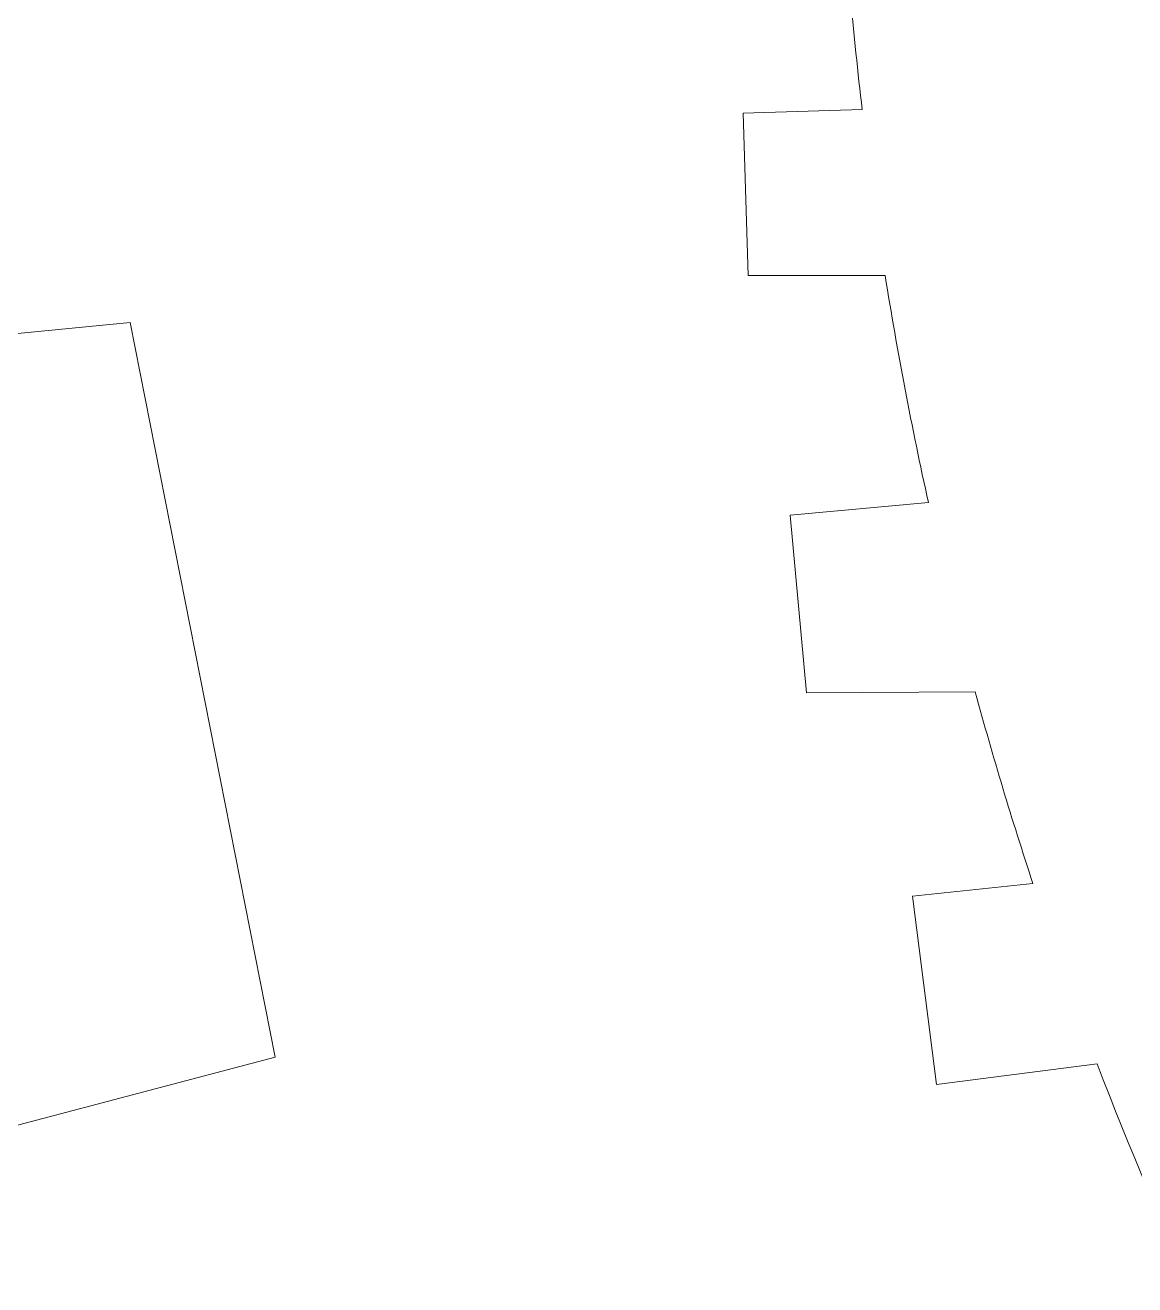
# Model space of a CAD drawing. Header units: inches. Extents: x 36 to 71.8, y 17.4 to 61.8.
# Drawn here: x 45.459 to 47.261, y 39.999 to 42.045 of the extents above; entities that cross this region are included whole.
import ezdxf

# ---------------------------------------------------------------- set-up
doc = ezdxf.new("R2010")
doc.units = ezdxf.units.IN
doc.header["$MEASUREMENT"] = 0
doc.layers.add('00_SOURCE_FROZEN', color=7, linetype='Continuous', lineweight=18)

msp = doc.modelspace()

# ---------------------------------------------------------------- linework, layer by layer
at = {"layer": '00_SOURCE_FROZEN'}
for points in [[(46.8183, 41.9082, -0.014342), (46.786, 42.2745)], [(46.926, 41.2696, -0.014645), (46.8557, 41.6385)], [(47.0957, 40.6507, -0.012679), (47.002, 40.962)], [(48.1417, 39.35), (48.1299, 39.6486), (47.5702, 39.5607, -0.034306), (47.2, 40.3576, -0.034306)]]:
    msp.add_lwpolyline(points, format="xyb", dxfattribs=at)
for points in [[(46.8183, 41.9082), (46.6252, 41.9024), (46.6331, 41.6385), (46.8557, 41.6385)], [(46.926, 41.2696), (46.7016, 41.2491), (46.728, 40.9607), (47.002, 40.962)], [(47.0957, 40.6507), (46.8999, 40.6301)], [(46.8999, 40.6301), (46.939, 40.3243), (47.2, 40.3576)]]:
    msp.add_lwpolyline(points, dxfattribs=at)
msp.add_lwpolyline([(45.6289, 41.5624), (44.5925, 41.4607), (44.8281, 40.0955), (45.8647, 40.3685)], close=True, dxfattribs=at)

doc.saveas('drawing.dxf')
